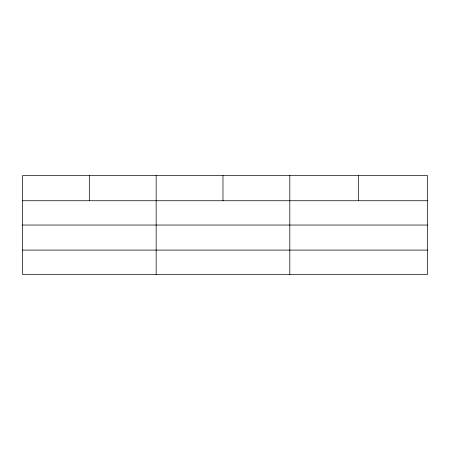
<?xml version="1.0" encoding="UTF-8"?>
<svg xmlns="http://www.w3.org/2000/svg" width="450" height="450" viewBox="0 0 450 450"><rect width="100%" height="100%" fill="white"/><g stroke="black" fill="none" stroke-linecap="round" stroke-linejoin="round"><path stroke-width="0.67" d="M427.5 225.045L427.5 175.596L22.5 175.596L22.5 274.404L427.5 274.404L427.5 225.045L22.5 225.045M22.5 200.734L427.5 200.734M22.5 250.093L427.5 250.093M358.65 175.596L358.65 200.734M289.8 175.596L289.8 274.404M222.975 175.596L222.975 200.734M156.15 175.596L156.15 274.404M89.325 175.596L89.325 200.734"/></g></svg>
